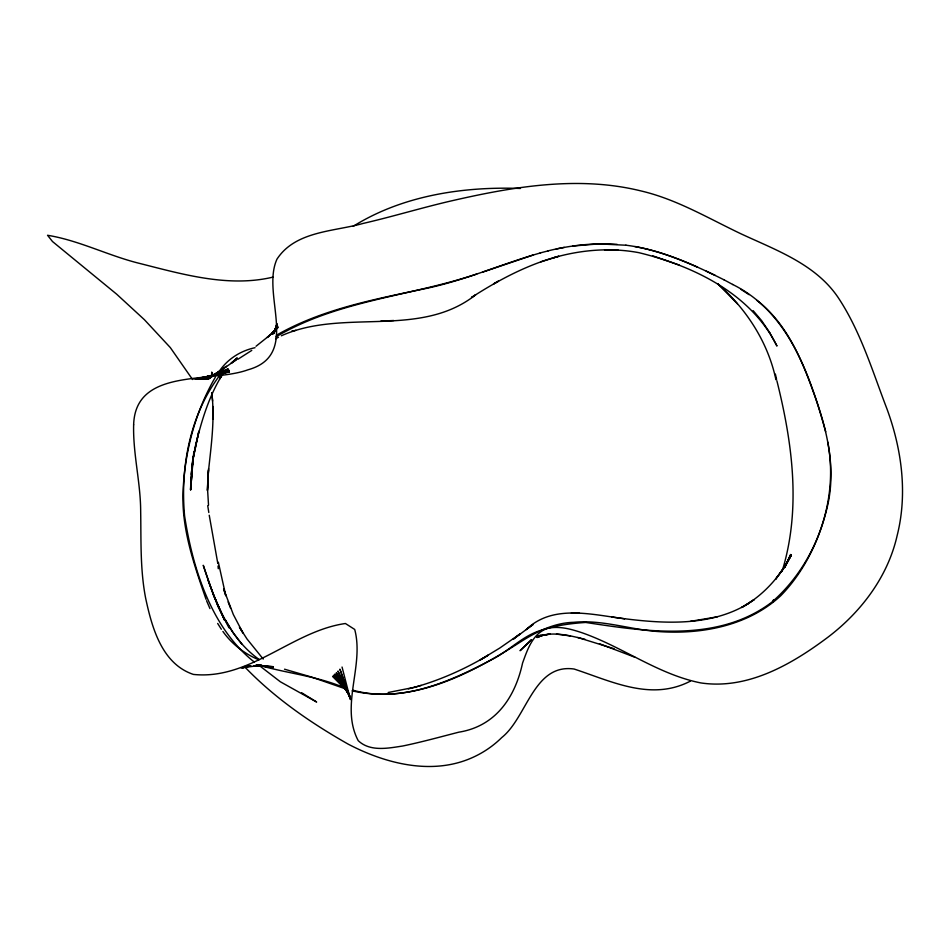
<?xml version="1.0" encoding="UTF-8"?>
<svg xmlns="http://www.w3.org/2000/svg" width="950" height="950" viewBox="0 0 950 950"><rect width="100%" height="100%" fill="white"/><g stroke="black" fill="none" stroke-linecap="round" stroke-linejoin="round"><path stroke-width="1.43" d="M211.624 375.986L211.719 372.067L211.719 376.378M208.466 470.096L207.634 490.532L208.525 505.151M208.572 468.635L207.397 490.426L208.014 475.902M192.755 459.088L190.701 489.963L192.909 459.064L191.259 474.287L190.511 489.796L193.812 451.856M208.014 475.665C210.734 448.222 215.211 420.553 211.767 392.968M191.259 474.287L193.099 459.04L198.871 431.146L192.921 459.016L195.688 444.79M212.088 375.856L212.456 373.16L211.874 376.046M195.7 444.849C201.732 420.221 209.19 395.366 222.882 373.801L219.652 378.836L222.716 373.944M782.087 571.389C801.361 508.761 792.419 442.997 776.874 380.736M276.889 323.582L274.051 333.462L277.056 324.188L273.588 333.593L277.222 324.805L273.101 333.735L277.376 325.399L272.638 333.854L277.531 325.969L272.175 333.973L277.661 326.539L271.712 334.091L277.804 327.073L271.272 334.198L277.863 327.56L267.223 337.499L270.738 334.519L256.025 346.263M772.552 602.371L773.49 599.794M784.759 567.233L790.709 554.467L784.783 567.293L791.101 554.705L784.641 567.304L791.219 554.859L784.379 567.281L775.604 579.274L784.166 567.269L791.303 555.026C780.164 576.697 763.052 595.626 741.641 607.501L754.181 599.616L747.947 603.784M215.341 377.197C194.596 412.953 183.991 454.361 182.934 495.591C182.329 531.525 194.513 565.867 206.055 599.355M218.488 372.495C226.706 359.539 240.148 350.883 255.039 347.7M220.412 374.514C190.107 413.856 180.084 467.174 184.597 515.981C192.684 568.373 211.232 627.962 254.172 661.96M231.373 363.066L236.906 358.126M231.551 362.936L237.12 358.019M531.311 639.789L520.066 650.714L531.632 639.659M519.697 634.125L513.166 639.291L533.116 624.423L526.253 629.601C552.639 603.82 592.289 614.745 624.554 618.759L611.776 616.989M208.335 379.133L235.992 359.979M519.626 634.244L499.724 648.078L480.166 659.941L488.324 655.156L484.381 657.483M217.384 372.471L226.504 366.296L207.872 379.192L217.111 372.792L207.373 379.228L217.004 372.994L206.827 379.264L216.849 373.16L206.245 379.287L216.671 373.326L205.627 379.311L216.469 373.504L203.656 379.347L228.226 368.933L202.219 379.347L228.523 369.526L200.652 379.335L228.784 370.144L199.084 379.299L229.021 370.726L197.422 379.264L229.235 371.331L195.7 379.204L229.437 371.937L193.931 379.145M353.258 226.266C402.61 195.498 463.113 186.378 520.446 188.468M237.702 359.385L251.774 350.396M276.391 335.255C321.611 309.308 373.611 299.523 424.056 288.871C464.039 280.784 501.446 264.017 540.538 252.89M231.218 363.078L236.229 359.824M748.054 603.737C711.123 626.193 665.665 623.865 624.364 618.699M484.298 657.519C462.472 670.154 439.173 680.366 414.877 687.206L421.159 685.413M275.726 338.746L278.481 337.238M537.035 637.498L544.338 634.624L537.094 637.45L540.526 635.799M275.928 336.906C337.464 300.366 410.21 296.329 476.793 274.051M281.366 335.789C343.14 307.871 419.651 338.972 475.677 294.832L471.521 297.433C498.608 280.012 527.452 264.587 558.754 256.274L540.871 261.808M690.424 681.114C651.118 701.539 611.788 681.364 574.109 669.026C533.663 663.254 527.107 717.404 501.766 737.544A99.109 99.109 0 0 1 475.226 756.271C434.376 776.174 386.626 764.216 348.282 744.194C310.686 722.879 274.289 697.822 244.352 666.484M537.225 636.464L540.621 635.229L537.415 636.369M482.992 271.997L532.867 255.099M540.586 635.788L550.169 634.03L540.609 635.669C555.334 631.714 570.653 635.788 585.046 639.326M552.722 257.996C580.533 249.874 610.256 247.297 638.839 252.664C693.227 265.822 751.094 293.574 776.969 346.049L769.547 332.393M540.063 252.973L548.328 250.836M408.31 688.916L414.711 687.254L388.158 692.514M295.866 330.303L291.686 331.36L293.384 330.992M241.312 668.064L250.883 665.772L242.297 667.791L260.49 665.273L273.077 667.47L259.956 665.463M547.936 250.895C570.499 245.278 593.904 242.701 617.132 244.364M272.947 277.127C228.677 287.684 182.875 274.348 139.876 263.483C108.644 255.859 79.23 240.421 47.547 235.279L52.499 241.537L116.648 294.168L144.4 319.699L170.311 347.581L192.553 379.525M556.225 248.995L564.253 247.392M690.365 621.359L717.262 616.847M572.684 246.026L598.88 243.877L626.014 245.231M260.49 665.273L253.614 666.045L261.499 665.903L255.621 665.439L273.386 666.734L256.227 665.226L261.82 665.974M380.879 321.076L393.739 320.518M604.544 249.862L618.201 250.123M571.318 613.035L579.441 613.201M556.498 634.113L570.475 635.918M262.521 666.081L273.173 667.232M625.836 245.195C650.857 248.259 674.761 256.987 697.656 267.223M262.734 666.116L272.971 667.696M634.849 246.537C666.318 252.284 695.721 265.679 724.149 279.882M352.177 690.84C411.492 704.651 469.929 674.286 518.593 643.15C535.147 632.474 553.434 622.82 573.586 622.321C602.383 619.459 629.826 629.601 658.219 631.548C701.337 634.659 748.018 626.002 780.651 595.828C804.852 571.081 820.159 538.317 827.771 504.806C836.332 466.213 826.298 426.835 812.867 390.628C800.862 357.236 785.793 322.644 756.889 300.39M257.284 664.834L262.402 666.057M577.754 637.486L614.056 648.719M352.616 690.116C400.829 703.665 450.086 681.661 492.136 659.419C507.858 651.498 520.303 638.21 536.809 631.75C552.437 625.955 569.121 623.521 585.699 622.452C647.318 631.857 718.188 642.556 771.614 602.347C816.216 563.73 838.981 500.104 827.747 442.035M345.764 688.952L311.576 677.065L284.537 669.204M652.65 255.823L679.25 265.05M343.983 687.598C318.036 676.543 289.988 673.681 263.091 666.354M260.514 665.38L262.96 666.199L260.834 665.321M599.462 643.744L634.968 657.269M258.4 659.656C244.328 653.612 231.764 643.993 222.894 631.453M706.266 271.154L715.291 275.441M723.995 279.799L732.806 284.549M732.616 284.454C788.868 312.027 810.029 375.63 825.716 431.775M741 289.394L749.075 294.666M259.35 659.609C228.309 637.913 214.439 599.972 203.252 565.286L212.871 593.263M301.566 692.693L316.647 702.026L280.345 681.779L259.706 665.843M341.109 685.294L348.116 691.588M718.069 284.05C746.51 309.154 768.051 342.368 775.936 379.739M718.069 284.05L737.426 303.786M344.945 688.263L332.607 676.234L347.831 691.944M263.221 659.062L247.036 639.018L239.447 627.19L242.998 633.021L233.32 614.496L223.642 589.071L225.791 595.733L218.346 562.246M345.159 688.453L333.699 675.189L348.864 693.738M753.136 310.65L761.603 320.613L769.643 332.524M241.989 644.349L233.189 632.783L225.388 619.922M348.994 693.607L334.958 673.989L350.443 696.73M217.669 623.449L221.338 629.244M348.959 694.189L336.348 672.648L350.301 697.526L337.974 671.056L350.229 698.309L339.91 669.156L350.253 698.974M207.753 579.524L218.215 606.991L228.95 627.784M224.533 620.113L212.812 593.406L224.438 620.041M206.554 600.709L209.95 608.57M228.119 601.932L230.612 608.261M342.048 667.043L350.384 699.568M775.366 374.098L776.589 379.394M209.237 515.244L217.799 563.445M207.729 505.709L208.81 512.513M211.779 393.205L212.634 401.019M218.037 566.069L218.274 568.706M212.016 393.264L212.135 395.996M133.641 424.804C132.893 453.886 140.624 482.386 140.671 511.444C141.17 540.36 140.089 569.525 145.623 598.072C151.857 627.273 161.749 663.86 193.384 674.417C249.672 680.331 292.137 631.073 345.42 623.509L354.706 629.446C364.432 665.807 339.874 705.886 358.221 740.679C370.12 751.949 388.087 748.244 402.681 746.011C421.551 742.116 440.111 736.974 458.767 732.189C495.615 726.299 515.09 697.514 522.571 663.041C527.452 649.646 532.879 632.736 548.114 628.259C559.479 625.86 571.033 629.102 581.792 632.676C622.535 646.819 657.982 674.346 700.732 682.908C747.567 689.926 791.552 664.442 827.664 637.414C860.997 612.156 887.811 576.876 897.144 535.574C907.784 493.442 901.704 448.97 886.861 408.642C872.563 371.438 860.985 332.536 839.052 298.894C816.679 264.48 776.506 250.373 741.024 233.831C708.344 218.31 676.768 199.322 641.203 190.986C579.441 175.679 515.268 186.331 454.326 200.213C423.712 207.124 393.704 216.398 363.126 223.428C333.747 231.705 295.438 230.898 276.973 259.148C260.799 294.69 301.174 355.015 247.891 369.823C210.674 383.456 135.351 367.377 133.641 424.804M212.836 406.505L212.693 419.366L212.919 406.636M498.394 281.152L493.537 283.908L498.465 281.212M262.96 666.199L260.632 665.332L263.043 666.247"/></g></svg>
